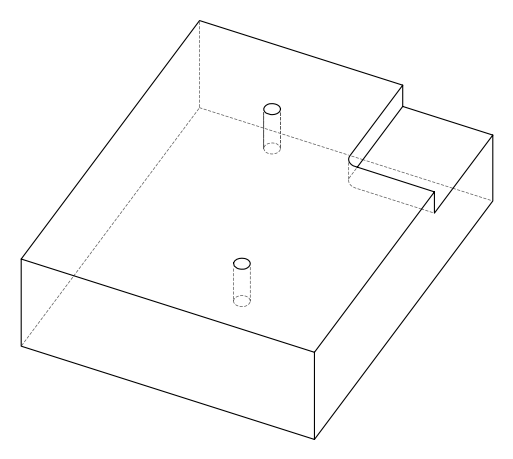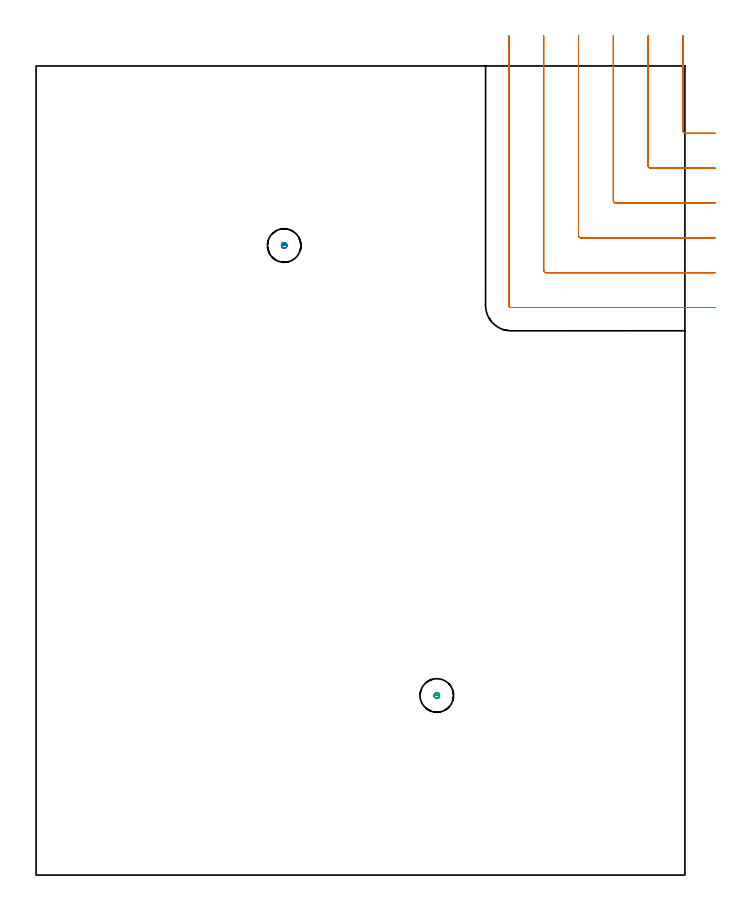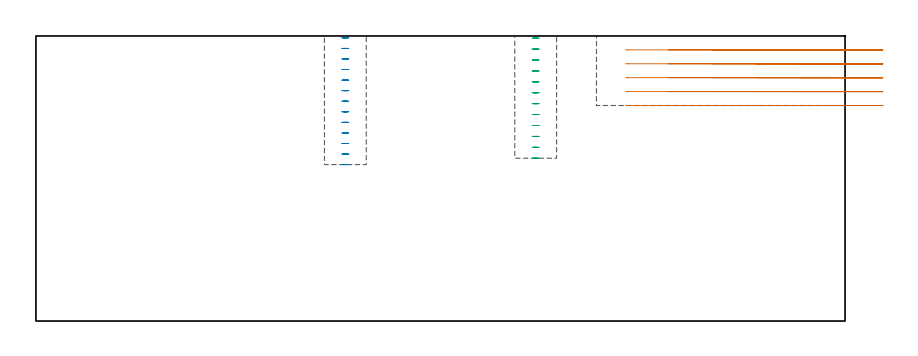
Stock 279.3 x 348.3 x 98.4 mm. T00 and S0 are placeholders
(PLAN: 3 operations, 1 tool changes, 9.8 min)
(1 MILL_CORNER_NOTCH_RECTANGULAR | CORNER_NOTCH_RECTANGULAR | UGT0201_136 | Follow Part, ap 5, ae 75% | 8.61 min | 234135 mm3)
(2 MILL_BLIND_HOLE_FROM_SOLID_MATERIAL | STEP1POCKET | NXT0201_011 | Spiral | 0.6 min | 7243 mm3)
(3 MILL_BLIND_HOLE_FROM_SOLID_MATERIAL_1 | STEP1POCKET_1 | NXT0201_011 | Spiral | 0.55 min | 6859 mm3)
(TOOL UGT0201_136 | Carbide End Mill 20.0 | D20 FL30 Z4)
(TOOL NXT0201_011 | ENDMILL 12mm [2P460-1200-NA 1630] | D12 FL38 Z6)
(OP 1 MILL_CORNER_NOTCH_RECTANGULAR)
G17 G21 G94 G90
T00 M6
G54
G17 G0 G90 X278.5 Y361.3 S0 M3
G43 Z108.4 H0
Z93.6
G94 G1 Y358.3 F250.
Y320.294 F500.
G3 X279.494 Y319.3 R1.
G1 X289.3
X292.3 F250.
G0 Z108.4
X263.5 Y361.3
Z93.6
G1 Y358.3
Y305.294 F500.
G3 X264.494 Y304.3 R1.
G1 X289.3
X292.3 F250.
G0 Z108.4
X248.5 Y361.3
Z93.6
G1 Y358.3
Y290.295 F500.
G3 X249.495 Y289.3 R1.
G1 X289.3
X292.3 F250.
G0 Z108.4
X233.5 Y361.3
Z93.6
G1 Y358.3
Y275.295 F500.
G3 X234.495 Y274.3 R1.
G1 X289.3
X292.3 F250.
G0 Z108.4
X218.5 Y361.3
Z93.6
G1 Y358.3
Y260.295 F500.
G3 X219.495 Y259.3 R1.
G1 X289.3
X292.3 F250.
G0 Z108.4
X203.5 Y361.3
Z93.6
G1 Y358.3
Y245.3 F500.
G3 X204.5 Y244.3 R1.
G1 X289.3
X292.3 F250.
G0 Z108.4
X278.5 Y361.3
Z88.8
G1 Y358.3
Y320.294 F500.
G3 X279.494 Y319.3 R1.
G1 X289.3
X292.3 F250.
G0 Z108.4
X263.5 Y361.3
Z88.8
G1 Y358.3
Y305.294 F500.
G3 X264.494 Y304.3 R1.
G1 X289.3
X292.3 F250.
G0 Z108.4
X248.5 Y361.3
Z88.8
G1 Y358.3
Y290.295 F500.
G3 X249.495 Y289.3 R1.
G1 X289.3
X292.3 F250.
G0 Z108.4
X233.5 Y361.3
Z88.8
G1 Y358.3
Y275.295 F500.
G3 X234.495 Y274.3 R1.
G1 X289.3
X292.3 F250.
G0 Z108.4
X218.5 Y361.3
Z88.8
G1 Y358.3
Y260.295 F500.
G3 X219.495 Y259.3 R1.
G1 X289.3
X292.3 F250.
G0 Z108.4
X203.5 Y361.3
Z88.8
G1 Y358.3
Y245.3 F500.
G3 X204.5 Y244.3 R1.
G1 X289.3
X292.3 F250.
G0 Z108.4
X278.5 Y361.3
Z84.
G1 Y358.3
Y320.294 F500.
G3 X279.494 Y319.3 R1.
G1 X289.3
X292.3 F250.
G0 Z108.4
X263.5 Y361.3
Z84.
G1 Y358.3
Y305.294 F500.
G3 X264.494 Y304.3 R1.
G1 X289.3
X292.3 F250.
G0 Z108.4
X248.5 Y361.3
Z84.
G1 Y358.3
Y290.295 F500.
G3 X249.495 Y289.3 R1.
G1 X289.3
X292.3 F250.
G0 Z108.4
X233.5 Y361.3
Z84.
G1 Y358.3
Y275.295 F500.
G3 X234.495 Y274.3 R1.
G1 X289.3
X292.3 F250.
G0 Z108.4
X218.5 Y361.3
Z84.
G1 Y358.3
Y260.295 F500.
G3 X219.495 Y259.3 R1.
G1 X289.3
X292.3 F250.
G0 Z108.4
X203.5 Y361.3
Z84.
G1 Y358.3
Y245.3 F500.
G3 X204.5 Y244.3 R1.
G1 X289.3
X292.3 F250.
G0 Z108.4
X278.5 Y361.3
Z79.2
G1 Y358.3
Y320.294 F500.
G3 X279.494 Y319.3 R1.
G1 X289.3
X292.3 F250.
G0 Z108.4
X263.5 Y361.3
Z79.2
G1 Y358.3
Y305.294 F500.
G3 X264.494 Y304.3 R1.
G1 X289.3
X292.3 F250.
G0 Z108.4
X248.5 Y361.3
Z79.2
G1 Y358.3
Y290.295 F500.
G3 X249.495 Y289.3 R1.
G1 X289.3
X292.3 F250.
G0 Z108.4
X233.5 Y361.3
Z79.2
G1 Y358.3
Y275.295 F500.
G3 X234.495 Y274.3 R1.
G1 X289.3
X292.3 F250.
G0 Z108.4
X218.5 Y361.3
Z79.2
G1 Y358.3
Y260.295 F500.
G3 X219.495 Y259.3 R1.
G1 X289.3
X292.3 F250.
G0 Z108.4
X203.5 Y361.3
Z79.2
G1 Y358.3
Y245.3 F500.
G3 X204.5 Y244.3 R1.
G1 X289.3
X292.3 F250.
G0 Z108.4
X278.5 Y361.3
Z74.4
G1 Y358.3
Y320.294 F500.
G3 X279.494 Y319.3 R1.
G1 X289.3
X292.3 F250.
G0 Z108.4
X263.5 Y361.3
Z74.4
G1 Y358.3
Y305.294 F500.
G3 X264.494 Y304.3 R1.
G1 X289.3
X292.3 F250.
G0 Z108.4
X248.5 Y361.3
Z74.4
G1 Y358.3
Y290.295 F500.
G3 X249.495 Y289.3 R1.
G1 X289.3
X292.3 F250.
G0 Z108.4
X233.5 Y361.3
Z74.4
G1 Y358.3
Y275.295 F500.
G3 X234.495 Y274.3 R1.
G1 X289.3
X292.3 F250.
G0 Z108.4
X218.5 Y361.3
Z74.4
G1 Y358.3
Y260.295 F500.
G3 X219.495 Y259.3 R1.
G1 X289.3
X292.3 F250.
G0 Z108.4
X203.5 Y361.3
Z74.4
G1 Y358.3
Y245.3 F500.
G3 X204.5 Y244.3 R1.
G1 X289.3
X292.3 F250.
G0 Z108.4
M5
M2
(OP 2 MILL_BLIND_HOLE_FROM_SOLID_MATERIAL)
G17 G21 G94 G90
T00 M6
G54
G17 G0 G90 X106.8 Y271. S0 M3
G43 Z108.4 H1
Z97.754
G94 G3 X107.4 Y271.6 R0.6 F250.
X106.8 Y272.2 R0.6
X105.6 Y271. R1.2
X106.8 Y272.2 R-1.2
X106.2 Y271.6 R0.6
X106.8 Y271. R0.6
G0 Z94.108
G3 X107.4 Y271.6 R0.6
X106.8 Y272.2 R0.6
X105.6 Y271. R1.2
X106.8 Y272.2 R-1.2
X106.2 Y271.6 R0.6
X106.8 Y271. R0.6
G0 Z90.462
G3 X107.4 Y271.6 R0.6
X106.8 Y272.2 R0.6
X105.6 Y271. R1.2
X106.8 Y272.2 R-1.2
X106.2 Y271.6 R0.6
X106.8 Y271. R0.6
G0 Z86.815
G3 X107.4 Y271.6 R0.6
X106.8 Y272.2 R0.6
X105.6 Y271. R1.2
X106.8 Y272.2 R-1.2
X106.2 Y271.6 R0.6
X106.8 Y271. R0.6
G0 Z83.169
G3 X107.4 Y271.6 R0.6
X106.8 Y272.2 R0.6
X105.6 Y271. R1.2
X106.8 Y272.2 R-1.2
X106.2 Y271.6 R0.6
X106.8 Y271. R0.6
G0 Z79.523
G3 X107.4 Y271.6 R0.6
X106.8 Y272.2 R0.6
X105.6 Y271. R1.2
X106.8 Y272.2 R-1.2
X106.2 Y271.6 R0.6
X106.8 Y271. R0.6
G0 Z75.877
G3 X107.4 Y271.6 R0.6
X106.8 Y272.2 R0.6
X105.6 Y271. R1.2
X106.8 Y272.2 R-1.2
X106.2 Y271.6 R0.6
X106.8 Y271. R0.6
G0 Z72.231
G3 X107.4 Y271.6 R0.6
X106.8 Y272.2 R0.6
X105.6 Y271. R1.2
X106.8 Y272.2 R-1.2
X106.2 Y271.6 R0.6
X106.8 Y271. R0.6
G0 Z68.585
G3 X107.4 Y271.6 R0.6
X106.8 Y272.2 R0.6
X105.6 Y271. R1.2
X106.8 Y272.2 R-1.2
X106.2 Y271.6 R0.6
X106.8 Y271. R0.6
G0 Z64.938
G3 X107.4 Y271.6 R0.6
X106.8 Y272.2 R0.6
X105.6 Y271. R1.2
X106.8 Y272.2 R-1.2
X106.2 Y271.6 R0.6
X106.8 Y271. R0.6
G0 Z61.292
G3 X107.4 Y271.6 R0.6
X106.8 Y272.2 R0.6
X105.6 Y271. R1.2
X106.8 Y272.2 R-1.2
X106.2 Y271.6 R0.6
X106.8 Y271. R0.6
G0 Z57.646
G3 X107.4 Y271.6 R0.6
X106.8 Y272.2 R0.6
X105.6 Y271. R1.2
X106.8 Y272.2 R-1.2
X106.2 Y271.6 R0.6
X106.8 Y271. R0.6
G0 Z54.
G3 X107.4 Y271.6 R0.6
X106.8 Y272.2 R0.6
X105.6 Y271. R1.2
X106.8 Y272.2 R-1.2
X106.2 Y271.6 R0.6
X106.8 Y271. R0.6
G0 Z108.4
M5
M2
(OP 3 MILL_BLIND_HOLE_FROM_SOLID_MATERIAL_1)
G17 G21 G94 G90
T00 M6
G54
G17 G0 G90 X172.5 Y77.3 S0 M3
G43 Z108.4 H1
Z97.633
G94 G3 X173.1 Y77.9 R0.6 F250.
X172.5 Y78.5 R0.6
X171.3 Y77.3 R1.2
X172.5 Y78.5 R-1.2
X171.9 Y77.9 R0.6
X172.5 Y77.3 R0.6
G0 Z93.867
G3 X173.1 Y77.9 R0.6
X172.5 Y78.5 R0.6
X171.3 Y77.3 R1.2
X172.5 Y78.5 R-1.2
X171.9 Y77.9 R0.6
X172.5 Y77.3 R0.6
G0 Z90.1
G3 X173.1 Y77.9 R0.6
X172.5 Y78.5 R0.6
X171.3 Y77.3 R1.2
X172.5 Y78.5 R-1.2
X171.9 Y77.9 R0.6
X172.5 Y77.3 R0.6
G0 Z86.333
G3 X173.1 Y77.9 R0.6
X172.5 Y78.5 R0.6
X171.3 Y77.3 R1.2
X172.5 Y78.5 R-1.2
X171.9 Y77.9 R0.6
X172.5 Y77.3 R0.6
G0 Z82.567
G3 X173.1 Y77.9 R0.6
X172.5 Y78.5 R0.6
X171.3 Y77.3 R1.2
X172.5 Y78.5 R-1.2
X171.9 Y77.9 R0.6
X172.5 Y77.3 R0.6
G0 Z78.8
G3 X173.1 Y77.9 R0.6
X172.5 Y78.5 R0.6
X171.3 Y77.3 R1.2
X172.5 Y78.5 R-1.2
X171.9 Y77.9 R0.6
X172.5 Y77.3 R0.6
G0 Z75.033
G3 X173.1 Y77.9 R0.6
X172.5 Y78.5 R0.6
X171.3 Y77.3 R1.2
X172.5 Y78.5 R-1.2
X171.9 Y77.9 R0.6
X172.5 Y77.3 R0.6
G0 Z71.267
G3 X173.1 Y77.9 R0.6
X172.5 Y78.5 R0.6
X171.3 Y77.3 R1.2
X172.5 Y78.5 R-1.2
X171.9 Y77.9 R0.6
X172.5 Y77.3 R0.6
G0 Z67.5
G3 X173.1 Y77.9 R0.6
X172.5 Y78.5 R0.6
X171.3 Y77.3 R1.2
X172.5 Y78.5 R-1.2
X171.9 Y77.9 R0.6
X172.5 Y77.3 R0.6
G0 Z63.733
G3 X173.1 Y77.9 R0.6
X172.5 Y78.5 R0.6
X171.3 Y77.3 R1.2
X172.5 Y78.5 R-1.2
X171.9 Y77.9 R0.6
X172.5 Y77.3 R0.6
G0 Z59.967
G3 X173.1 Y77.9 R0.6
X172.5 Y78.5 R0.6
X171.3 Y77.3 R1.2
X172.5 Y78.5 R-1.2
X171.9 Y77.9 R0.6
X172.5 Y77.3 R0.6
G0 Z56.2
G3 X173.1 Y77.9 R0.6
X172.5 Y78.5 R0.6
X171.3 Y77.3 R1.2
X172.5 Y78.5 R-1.2
X171.9 Y77.9 R0.6
X172.5 Y77.3 R0.6
G0 Z108.4
M5
M2
